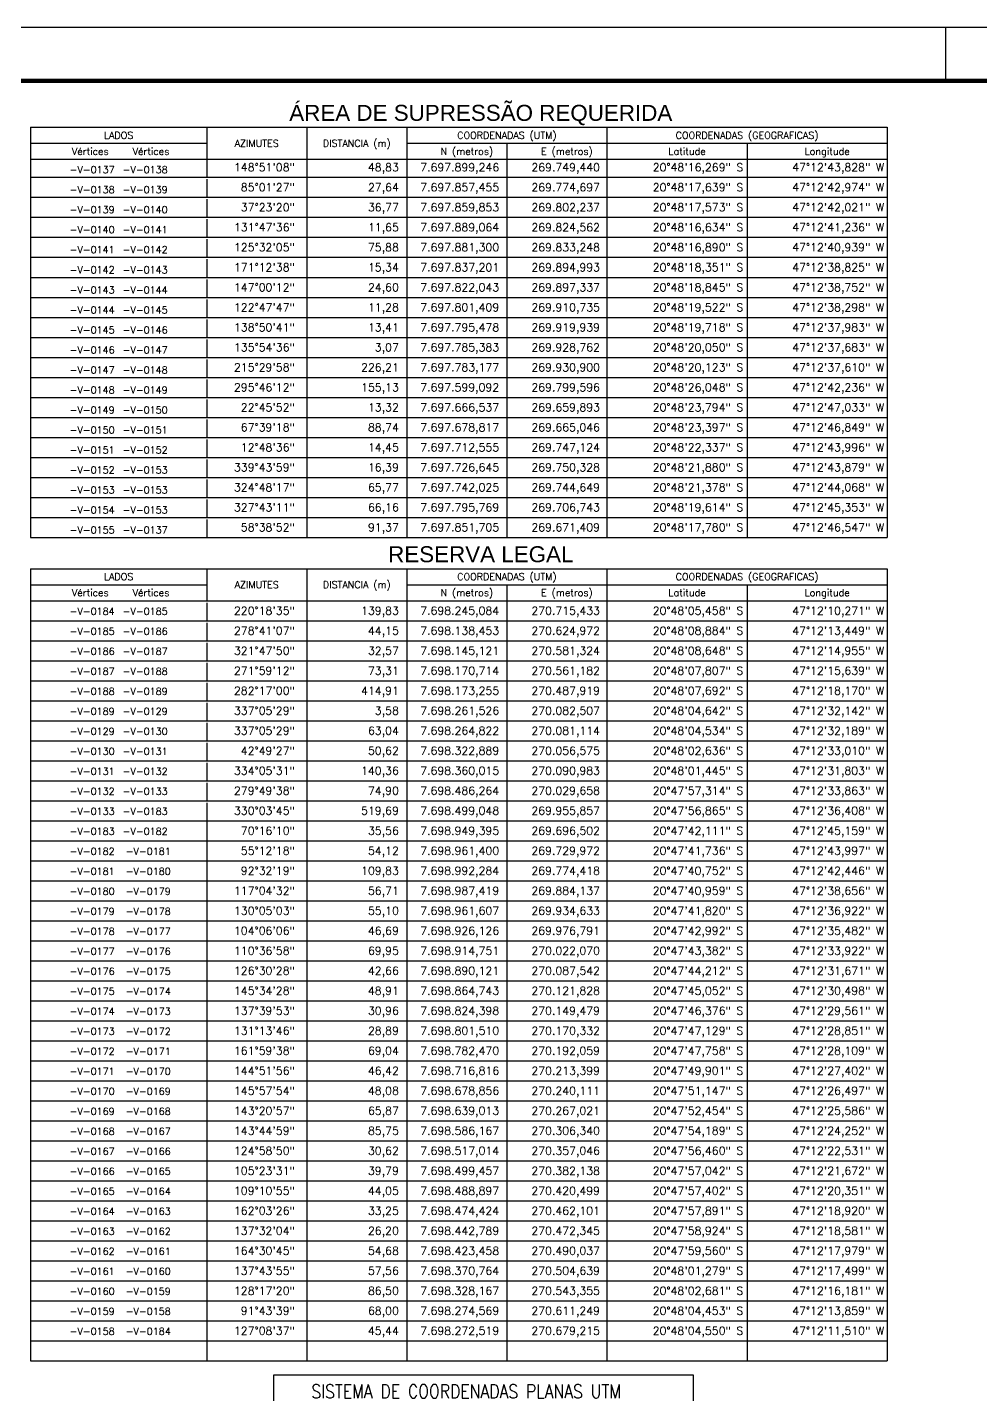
# Model space of a CAD drawing. Extents: x 268950 to 272314, y 7696987 to 7699363.
# Drawn here: x 270886 to 271600, y 7698338 to 7699363 of the extents above; entities that cross this region are included whole.
import ezdxf
from ezdxf.enums import TextEntityAlignment as Align

# ---------------------------------------------------------------- set-up
doc = ezdxf.new("R2010")
doc.units = 0
doc.header["$LTSCALE"] = 40
doc.header["$MEASUREMENT"] = 0
doc.linetypes.add('HIDDEN', pattern=[0.375, 0.25, -0.125])
for name, color, linetype in [('CARIMBO', 7, 'Continuous'), ('CARIMBO_DADOS', 2, 'Continuous'), ('PRENCHIMENTO', 254, 'Continuous')]:
    doc.layers.add(name, color=color, linetype=linetype)
doc.styles.add('ARIAL', font='arial.ttf')
doc.styles.add('ROMANS', font='romans.shx')
doc.styles.add('SIMPLEX', font='simplex', dxfattribs={"height": 0.2})

# ---------------------------------------------------------------- blocks, each defined once
blk = doc.blocks.new('A1')
at = {"color": 9}
blk.add_line((656, 584), (656, 594), dxfattribs=at)
blk.add_lwpolyline([(841, 0), (841, 594), (0, 594), (0, 0)], close=True, dxfattribs=at)
at = {"color": 7, "const_width": 0.8}
blk.add_lwpolyline([(25, 10), (831, 10), (831, 584), (25, 584)], close=True, dxfattribs=at)
blk = doc.blocks.new('BL-SISCOOR')
for radius, start, end in [(10.72, 105, 118.9414), (7.67, 90, 105)]:
    blk.add_arc((13.56, 11.71), radius, start, end)
at = {"layer": 'CARIMBO', "color": 7, "linetype": 'Continuous'}
for p, q in [((0, 39.4), (0, 0)), ((54.63, 39.4), (0, 39.4)), ((54.63, 0), (54.63, 39.4)), ((8.4, 30.98), (8.4, 27.53)), ((13.56, 11.71), (8.4, 30.98)), ((13.56, 31.66), (12.67, 28.33)), ((13.56, 11.71), (13.56, 31.66)), ((3.91, 29.17), (4.74, 25.82)), ((13.56, 11.71), (3.91, 29.17)), ((12.67, 28.33), (14.4, 28.63)), ((4.74, 25.82), (6.11, 26.93)), ((8.4, 27.53), (9.99, 28.28)), ((0, 0), (54.63, 0))]:
    blk.add_line(p, q, dxfattribs=at)
at = {"layer": 'CARIMBO', "color": 7, "linetype": 'Continuous', "style": 'SIMPLEX', "width": 0.827256}
for s, height, p in [('SISTEMA DE COORDENADAS PLANAS UTM', 1.7969, (4.93, 36.39)), ('DATUM OFICIAL - ', 1.15, (18.29, 32.3)), ('MERIDIANO CENTRAL    %%d WGr', 1.15, (18.29, 29.32)), ('K=Fator de Escala = ', 1.15, (20.59, 12.03))]:
    blk.add_text(s, height=height, dxfattribs=at).set_placement(p)
for s, height, rotation, p in [('NV', 1.151, 12.4351, (7.96, 31.67)), ('NQ', 1.151, 0, (12.55, 32.4)), ('NM', 1.151, 28.9414, (2.67, 29.33)), ('d', 1.15, 7.5, (8.91, 22.26)), ('c', 1.15, 7.5, (12.05, 20.03))]:
    blk.add_text(s, height=height, rotation=rotation, dxfattribs=at).set_placement(p)
for s, p in [('LATITUDE  =', (26.87, 25.3)), ('LONGITUDE =', (26.87, 23.25)), ('UTM N =', (26.87, 19.63)), ('UTM E =', (26.87, 17.58)), ('Data =', (35.96, 9.54)), ('c=convergência meridiana =', (35.96, 7.02)), ('d=declinação magnética =', (35.96, 4.19)), ('ad=variação anual da declinação magnética =', (35.96, 1.37))]:
    blk.add_text(s, height=1.15, dxfattribs=at).set_placement(p, align=Align.RIGHT)
at = {"layer": 'CARIMBO_DADOS', "color": 3, "linetype": 'Continuous', "style": 'SIMPLEX', "width": 0.827256}
for tag, p in [('DATUM', (32.08, 32.3)), ('LATITUDE', (28.46, 25.3)), ('LONGITUDE', (28.53, 23.25)), ('UTMN', (28.46, 19.63)), ('UTME', (28.53, 17.58)), ('FATORESCALAK', (37.68, 12.03)), ('DATA', (37.7, 9.54)), ('CM', (37.7, 7.02)), ('DM', (37.7, 4.19)), ('VADM', (37.7, 1.37))]:
    blk.add_attdef(tag, p, '', height=1.15, dxfattribs=at)
blk.add_attdef('MERIDIANO', text='', height=1.15, dxfattribs=at).set_placement((34.72, 29.32), align=Align.CENTER)
blk.add_attdef('PONTO1', text='', height=1.15, dxfattribs=at).set_placement((13.8, 8.94), align=Align.RIGHT)
blk = doc.blocks.new('BL-MEMOCQA')
for p, q in [((0, 8), (0, 0)), ((0, 8), (214, 8)), ((44, 8), (44, 0)), ((69, 8), (69, 0)), ((94, 8), (94, 0)), ((144, 8), (144, 0)), ((214, 8), (214, 0)), ((0, 4), (44, 4)), ((94, 4), (214, 4)), ((119, 4), (119, 0)), ((179, 4), (179, 0)), ((0, 0), (214, 0))]:
    blk.add_line(p, q)
at = {"style": 'ROMANS'}
for s, p in [('LADOS', (22, 6)), ('COORDENADAS (UTM)', (119, 6)), ('COORDENADAS (GEOGRAFICAS)', (179, 6)), ('AZIMUTES', (56.5, 4)), ('DISTANCIA (m)', (81.5, 4)), ('Vértices    Vértices', (22.5, 2)), ('N (metros)', (109, 2)), ('E (metros)', (134, 2)), ('Latitude', (164, 2)), ('Longitude', (199, 2))]:
    blk.add_text(s, height=1.75, dxfattribs=at).set_placement(p, align=Align.MIDDLE_CENTER)
blk = doc.blocks.new('BL-MEMOLQA')
at = {"color": 7}
for p, q in [((0, 0.5), (0, -4.5)), ((44, 0), (44, -4.5)), ((69, 0.5), (69, -4.5)), ((94, 0.5), (94, -4.5)), ((94, 0.5), (94, -4.5)), ((119, 0.5), (119, -4.5)), ((144, 0.5), (144, -4.5)), ((179, 0.5), (179, -4.5)), ((214, 0.5), (214, -4.5)), ((0, -4.5), (214, -4.5))]:
    blk.add_line(p, q, dxfattribs=at)
at = {"color": 7, "style": 'ROMANS'}
for tag, height, p in [('V1', 1.75, (21, -3)), ('AZ', 2, (66.069, -3)), ('DD', 2, (92.007, -3)), ('CX', 2, (117.068, -3)), ('CY', 2, (142.256, -3)), ('GX', 2, (178.068, -3)), ('GY', 2, (213.256, -3))]:
    blk.add_attdef(tag, text='', height=height, dxfattribs=at).set_placement(p, align=Align.RIGHT)
blk.add_attdef('V2', (23, -3), '', height=1.75, dxfattribs=at)

msp = doc.modelspace()

# ---------------------------------------------------------------- linework, layer by layer
at = {"color": 7}
for p, q in [((270888.779, 7698858.265), (270888.779, 7698843.275)), ((271020.695, 7698856.766), (271020.695, 7698843.275)), ((271095.647, 7698858.265), (271095.647, 7698843.275)), ((271170.599, 7698858.265), (271170.599, 7698843.275)), ((271170.599, 7698858.265), (271170.599, 7698843.275)), ((271245.551, 7698858.265), (271245.551, 7698843.275)), ((271320.503, 7698858.265), (271320.503, 7698843.275)), ((271425.437, 7698858.265), (271425.437, 7698843.275)), ((271530.37, 7698858.265), (271530.37, 7698843.275)), ((270888.779, 7698843.275), (271530.37, 7698843.275)), ((270888.779, 7698783.313), (270888.779, 7698363.581)), ((271095.647, 7698783.313), (271095.647, 7698363.581)), ((271170.599, 7698783.313), (271170.599, 7698768.323)), ((271170.599, 7698783.313), (271170.599, 7698363.581)), ((271245.551, 7698783.313), (271245.551, 7698363.581)), ((271320.503, 7698783.313), (271320.503, 7698363.581)), ((271425.437, 7698783.313), (271425.437, 7698363.581)), ((271530.37, 7698783.313), (271530.37, 7698363.581)), ((271020.695, 7698781.814), (271020.695, 7698363.581)), ((270888.779, 7698768.323), (271530.37, 7698768.323)), ((270888.779, 7698753.332), (271530.37, 7698753.332)), ((270888.779, 7698738.342), (271530.37, 7698738.342)), ((270888.779, 7698723.351), (271530.37, 7698723.351)), ((270888.779, 7698708.361), (271530.37, 7698708.361)), ((270888.779, 7698693.371), (271530.37, 7698693.371)), ((270888.779, 7698678.38), (271530.37, 7698678.38)), ((270888.779, 7698663.39), (271530.37, 7698663.39)), ((270888.779, 7698648.399), (271530.37, 7698648.399)), ((270888.779, 7698633.409), (271530.37, 7698633.409)), ((270888.779, 7698618.418), (271530.37, 7698618.418)), ((271320.503, 7698618.418), (271320.503, 7698603.428)), ((270888.779, 7698603.428), (271530.37, 7698603.428)), ((271245.551, 7698603.428), (271245.551, 7698588.438)), ((271320.503, 7698603.428), (271320.503, 7698588.438)), ((271425.437, 7698603.428), (271425.437, 7698588.438)), ((271530.37, 7698603.428), (271530.37, 7698588.438)), ((270888.779, 7698588.438), (271530.37, 7698588.438)), ((271245.551, 7698588.438), (271245.551, 7698573.447)), ((271320.503, 7698588.438), (271320.503, 7698573.447)), ((271425.437, 7698588.438), (271425.437, 7698573.447)), ((271530.37, 7698588.438), (271530.37, 7698573.447)), ((270888.779, 7698573.447), (271530.37, 7698573.447)), ((271245.551, 7698573.447), (271245.551, 7698558.457)), ((271320.503, 7698573.447), (271320.503, 7698558.457)), ((271425.437, 7698573.447), (271425.437, 7698558.457)), ((271530.37, 7698573.447), (271530.37, 7698558.457)), ((270888.779, 7698558.457), (271530.37, 7698558.457)), ((271245.551, 7698558.457), (271245.551, 7698543.466)), ((271320.503, 7698558.457), (271320.503, 7698543.466)), ((271425.437, 7698558.457), (271425.437, 7698543.466)), ((271530.37, 7698558.457), (271530.37, 7698543.466)), ((270888.779, 7698543.466), (271530.37, 7698543.466)), ((271245.551, 7698543.466), (271245.551, 7698528.476)), ((271320.503, 7698543.466), (271320.503, 7698528.476)), ((271425.437, 7698543.466), (271425.437, 7698528.476)), ((271530.37, 7698543.466), (271530.37, 7698528.476)), ((270888.779, 7698528.476), (271530.37, 7698528.476)), ((271245.551, 7698528.476), (271245.551, 7698513.485)), ((271320.503, 7698528.476), (271320.503, 7698513.485)), ((271425.437, 7698528.476), (271425.437, 7698513.485)), ((271530.37, 7698528.476), (271530.37, 7698513.485)), ((270888.779, 7698513.485), (271530.37, 7698513.485)), ((271245.551, 7698513.485), (271245.551, 7698498.495)), ((271320.503, 7698513.485), (271320.503, 7698498.495)), ((271425.437, 7698513.485), (271425.437, 7698498.495)), ((271530.37, 7698513.485), (271530.37, 7698498.495)), ((270888.779, 7698498.495), (271530.37, 7698498.495)), ((271245.551, 7698498.495), (271245.551, 7698483.505)), ((271320.503, 7698498.495), (271320.503, 7698483.505)), ((271425.437, 7698498.495), (271425.437, 7698483.505)), ((271530.37, 7698498.495), (271530.37, 7698483.505)), ((270888.779, 7698483.505), (271530.37, 7698483.505)), ((271245.551, 7698483.505), (271245.551, 7698468.514)), ((271320.503, 7698483.505), (271320.503, 7698468.514)), ((271425.437, 7698483.505), (271425.437, 7698468.514)), ((271530.37, 7698483.505), (271530.37, 7698468.514)), ((270888.779, 7698468.514), (271530.37, 7698468.514)), ((271245.551, 7698468.514), (271245.551, 7698453.524)), ((271320.503, 7698468.514), (271320.503, 7698453.524)), ((271425.437, 7698468.514), (271425.437, 7698453.524)), ((271530.37, 7698468.514), (271530.37, 7698453.524)), ((270888.779, 7698453.524), (271530.37, 7698453.524)), ((271245.551, 7698453.524), (271245.551, 7698438.533)), ((271320.503, 7698453.524), (271320.503, 7698438.533)), ((271425.437, 7698453.524), (271425.437, 7698438.533)), ((271530.37, 7698453.524), (271530.37, 7698438.533)), ((270888.779, 7698438.533), (271530.37, 7698438.533)), ((271245.551, 7698438.533), (271245.551, 7698423.543)), ((271320.503, 7698438.533), (271320.503, 7698423.543)), ((271425.437, 7698438.533), (271425.437, 7698423.543)), ((271530.37, 7698438.533), (271530.37, 7698423.543)), ((270888.779, 7698423.543), (271530.37, 7698423.543)), ((271245.551, 7698423.543), (271245.551, 7698408.552)), ((271320.503, 7698423.543), (271320.503, 7698408.552)), ((271425.437, 7698423.543), (271425.437, 7698408.552)), ((271530.37, 7698423.543), (271530.37, 7698408.552)), ((270888.779, 7698408.552), (271530.37, 7698408.552)), ((271245.551, 7698408.552), (271245.551, 7698393.562)), ((271320.503, 7698408.552), (271320.503, 7698393.562)), ((271425.437, 7698408.552), (271425.437, 7698393.562)), ((271530.37, 7698408.552), (271530.37, 7698393.562)), ((270888.779, 7698393.562), (271530.37, 7698393.562)), ((271245.551, 7698393.562), (271245.551, 7698378.572)), ((271320.503, 7698393.562), (271320.503, 7698378.572)), ((271425.437, 7698393.562), (271425.437, 7698378.572)), ((271530.37, 7698393.562), (271530.37, 7698378.572)), ((270888.779, 7698378.572), (271530.37, 7698378.572)), ((270888.779, 7698363.581), (271530.37, 7698363.581))]:
    msp.add_line(p, q, dxfattribs=at)
at = {"layer": 'PRENCHIMENTO'}
for p, q in [((270888.779, 7699287.967), (270888.779, 7699263.983)), ((270888.779, 7699287.967), (271530.37, 7699287.967)), ((271020.695, 7699287.967), (271020.695, 7699263.983)), ((271095.647, 7699287.967), (271095.647, 7699263.983)), ((271170.599, 7699287.967), (271170.599, 7699263.983)), ((271320.503, 7699287.967), (271320.503, 7699263.983)), ((271530.37, 7699287.967), (271530.37, 7699263.983)), ((270888.779, 7699275.975), (271020.695, 7699275.975)), ((271170.599, 7699275.975), (271530.37, 7699275.975)), ((271245.551, 7699275.975), (271245.551, 7699263.983)), ((271425.437, 7699275.975), (271425.437, 7699263.983)), ((270888.779, 7699263.983), (271530.37, 7699263.983))]:
    msp.add_line(p, q, dxfattribs=at)
at = {"layer": 'PRENCHIMENTO', "color": 7}
for p, q in [((270888.779, 7699265.482), (270888.779, 7699250.491)), ((271020.695, 7699263.983), (271020.695, 7699250.491)), ((271095.647, 7699265.482), (271095.647, 7699250.491)), ((271170.599, 7699265.482), (271170.599, 7699250.491)), ((271170.599, 7699265.482), (271170.599, 7699250.491)), ((271245.551, 7699265.482), (271245.551, 7699250.491)), ((271320.503, 7699265.482), (271320.503, 7699250.491)), ((271425.437, 7699265.482), (271425.437, 7699250.491)), ((271530.37, 7699265.482), (271530.37, 7699250.491)), ((270888.779, 7699250.491), (271530.37, 7699250.491)), ((270888.779, 7699250.491), (270888.779, 7699235.501)), ((271020.695, 7699248.992), (271020.695, 7699235.501)), ((271095.647, 7699250.491), (271095.647, 7699235.501)), ((271170.599, 7699250.491), (271170.599, 7699235.501)), ((271170.599, 7699250.491), (271170.599, 7699235.501)), ((271245.551, 7699250.491), (271245.551, 7699235.501)), ((271320.503, 7699250.491), (271320.503, 7699235.501)), ((271425.437, 7699250.491), (271425.437, 7699235.501)), ((271530.37, 7699250.491), (271530.37, 7699235.501)), ((270888.779, 7699235.501), (271530.37, 7699235.501)), ((270888.779, 7699235.501), (270888.779, 7699220.51)), ((271020.695, 7699234.002), (271020.695, 7699220.51)), ((271095.647, 7699235.501), (271095.647, 7699220.51)), ((271170.599, 7699235.501), (271170.599, 7699220.51)), ((271170.599, 7699235.501), (271170.599, 7699220.51)), ((271245.551, 7699235.501), (271245.551, 7699220.51)), ((271320.503, 7699235.501), (271320.503, 7699220.51)), ((271425.437, 7699235.501), (271425.437, 7699220.51)), ((271530.37, 7699235.501), (271530.37, 7699220.51)), ((270888.779, 7699220.51), (271530.37, 7699220.51)), ((270888.779, 7699220.51), (270888.779, 7699205.52)), ((271020.695, 7699219.011), (271020.695, 7699205.52)), ((271095.647, 7699220.51), (271095.647, 7699205.52)), ((271170.599, 7699220.51), (271170.599, 7699205.52)), ((271170.599, 7699220.51), (271170.599, 7699205.52)), ((271245.551, 7699220.51), (271245.551, 7699205.52)), ((271320.503, 7699220.51), (271320.503, 7699205.52)), ((271425.437, 7699220.51), (271425.437, 7699205.52)), ((271530.37, 7699220.51), (271530.37, 7699205.52)), ((270888.779, 7699205.52), (271530.37, 7699205.52)), ((270888.779, 7699205.52), (270888.779, 7699190.53)), ((271020.695, 7699204.021), (271020.695, 7699190.53)), ((271095.647, 7699205.52), (271095.647, 7699190.53)), ((271170.599, 7699205.52), (271170.599, 7699190.53)), ((271170.599, 7699205.52), (271170.599, 7699190.53)), ((271245.551, 7699205.52), (271245.551, 7699190.53)), ((271320.503, 7699205.52), (271320.503, 7699190.53)), ((271425.437, 7699205.52), (271425.437, 7699190.53)), ((271530.37, 7699205.52), (271530.37, 7699190.53)), ((270888.779, 7699190.53), (271530.37, 7699190.53)), ((270888.779, 7699190.53), (270888.779, 7699175.539)), ((271020.695, 7699189.031), (271020.695, 7699175.539)), ((271095.647, 7699190.53), (271095.647, 7699175.539)), ((271170.599, 7699190.53), (271170.599, 7699175.539)), ((271170.599, 7699190.53), (271170.599, 7699175.539)), ((271245.551, 7699190.53), (271245.551, 7699175.539)), ((271320.503, 7699190.53), (271320.503, 7699175.539)), ((271425.437, 7699190.53), (271425.437, 7699175.539)), ((271530.37, 7699190.53), (271530.37, 7699175.539)), ((270888.779, 7699175.539), (271530.37, 7699175.539)), ((270888.779, 7699175.539), (270888.779, 7699160.549)), ((271020.695, 7699174.04), (271020.695, 7699160.549)), ((271095.647, 7699175.539), (271095.647, 7699160.549)), ((271170.599, 7699175.539), (271170.599, 7699160.549)), ((271170.599, 7699175.539), (271170.599, 7699160.549)), ((271245.551, 7699175.539), (271245.551, 7699160.549)), ((271320.503, 7699175.539), (271320.503, 7699160.549)), ((271425.437, 7699175.539), (271425.437, 7699160.549)), ((271530.37, 7699175.539), (271530.37, 7699160.549)), ((270888.779, 7699160.549), (271530.37, 7699160.549)), ((270888.779, 7699160.549), (270888.779, 7699145.558)), ((271020.695, 7699159.05), (271020.695, 7699145.558)), ((271095.647, 7699160.549), (271095.647, 7699145.558)), ((271170.599, 7699160.549), (271170.599, 7699145.558)), ((271170.599, 7699160.549), (271170.599, 7699145.558)), ((271245.551, 7699160.549), (271245.551, 7699145.558)), ((271320.503, 7699160.549), (271320.503, 7699145.558)), ((271425.437, 7699160.549), (271425.437, 7699145.558)), ((271530.37, 7699160.549), (271530.37, 7699145.558)), ((270888.779, 7699145.558), (271530.37, 7699145.558)), ((270888.779, 7699145.558), (270888.779, 7699130.568)), ((271020.695, 7699144.059), (271020.695, 7699130.568)), ((271095.647, 7699145.558), (271095.647, 7699130.568)), ((271170.599, 7699145.558), (271170.599, 7699130.568)), ((271170.599, 7699145.558), (271170.599, 7699130.568)), ((271245.551, 7699145.558), (271245.551, 7699130.568)), ((271320.503, 7699145.558), (271320.503, 7699130.568)), ((271425.437, 7699145.558), (271425.437, 7699130.568)), ((271530.37, 7699145.558), (271530.37, 7699130.568)), ((270888.779, 7699130.568), (271530.37, 7699130.568)), ((270888.779, 7699130.568), (270888.779, 7699115.577)), ((271095.647, 7699130.568), (271095.647, 7699115.577)), ((271170.599, 7699130.568), (271170.599, 7699115.577)), ((271170.599, 7699130.568), (271170.599, 7699115.577)), ((271245.551, 7699130.568), (271245.551, 7699115.577)), ((271320.503, 7699130.568), (271320.503, 7699115.577)), ((271425.437, 7699130.568), (271425.437, 7699115.577)), ((271530.37, 7699130.568), (271530.37, 7699115.577)), ((271020.695, 7699129.069), (271020.695, 7699115.577)), ((270888.779, 7699115.577), (271530.37, 7699115.577)), ((270888.779, 7699115.577), (270888.779, 7699100.587)), ((271020.695, 7699114.078), (271020.695, 7699100.587)), ((271095.647, 7699115.577), (271095.647, 7699100.587)), ((271170.599, 7699115.577), (271170.599, 7699100.587)), ((271170.599, 7699115.577), (271170.599, 7699100.587)), ((271245.551, 7699115.577), (271245.551, 7699100.587)), ((271320.503, 7699115.577), (271320.503, 7699100.587)), ((271425.437, 7699115.577), (271425.437, 7699100.587)), ((271530.37, 7699115.577), (271530.37, 7699100.587)), ((270888.779, 7699100.587), (271530.37, 7699100.587)), ((270888.779, 7699100.587), (270888.779, 7699085.597)), ((271095.647, 7699100.587), (271095.647, 7699085.597)), ((271170.599, 7699100.587), (271170.599, 7699085.597)), ((271170.599, 7699100.587), (271170.599, 7699085.597)), ((271245.551, 7699100.587), (271245.551, 7699085.597)), ((271320.503, 7699100.587), (271320.503, 7699085.597)), ((271425.437, 7699100.587), (271425.437, 7699085.597)), ((271530.37, 7699100.587), (271530.37, 7699085.597)), ((271020.695, 7699099.088), (271020.695, 7699085.597)), ((270888.779, 7699085.597), (271530.37, 7699085.597)), ((270888.779, 7699085.597), (270888.779, 7699070.606)), ((271020.695, 7699084.098), (271020.695, 7699070.606)), ((271095.647, 7699085.597), (271095.647, 7699070.606)), ((271170.599, 7699085.597), (271170.599, 7699070.606)), ((271170.599, 7699085.597), (271170.599, 7699070.606)), ((271245.551, 7699085.597), (271245.551, 7699070.606)), ((271320.503, 7699085.597), (271320.503, 7699070.606)), ((271425.437, 7699085.597), (271425.437, 7699070.606)), ((271530.37, 7699085.597), (271530.37, 7699070.606)), ((270888.779, 7699070.606), (271530.37, 7699070.606)), ((270888.779, 7699070.606), (270888.779, 7699055.616)), ((271020.695, 7699069.107), (271020.695, 7699055.616)), ((271095.647, 7699070.606), (271095.647, 7699055.616)), ((271170.599, 7699070.606), (271170.599, 7699055.616)), ((271170.599, 7699070.606), (271170.599, 7699055.616)), ((271245.551, 7699070.606), (271245.551, 7699055.616)), ((271320.503, 7699070.606), (271320.503, 7699055.616)), ((271425.437, 7699070.606), (271425.437, 7699055.616)), ((271530.37, 7699070.606), (271530.37, 7699055.616)), ((270888.779, 7699055.616), (271530.37, 7699055.616)), ((270888.779, 7699055.616), (270888.779, 7699040.625)), ((271020.695, 7699054.117), (271020.695, 7699040.625)), ((271095.647, 7699055.616), (271095.647, 7699040.625)), ((271170.599, 7699055.616), (271170.599, 7699040.625)), ((271170.599, 7699055.616), (271170.599, 7699040.625)), ((271245.551, 7699055.616), (271245.551, 7699040.625)), ((271320.503, 7699055.616), (271320.503, 7699040.625)), ((271425.437, 7699055.616), (271425.437, 7699040.625)), ((271530.37, 7699055.616), (271530.37, 7699040.625)), ((270888.779, 7699040.625), (271530.37, 7699040.625)), ((270888.779, 7699040.625), (270888.779, 7699025.635)), ((271020.695, 7699039.126), (271020.695, 7699025.635)), ((271095.647, 7699040.625), (271095.647, 7699025.635)), ((271170.599, 7699040.625), (271170.599, 7699025.635)), ((271170.599, 7699040.625), (271170.599, 7699025.635)), ((271245.551, 7699040.625), (271245.551, 7699025.635)), ((271320.503, 7699040.625), (271320.503, 7699025.635)), ((271425.437, 7699040.625), (271425.437, 7699025.635)), ((271530.37, 7699040.625), (271530.37, 7699025.635)), ((270888.779, 7699025.635), (271530.37, 7699025.635)), ((270888.779, 7699025.635), (270888.779, 7699010.644)), ((271020.695, 7699024.136), (271020.695, 7699010.644)), ((271095.647, 7699025.635), (271095.647, 7699010.644)), ((271170.599, 7699025.635), (271170.599, 7699010.644)), ((271170.599, 7699025.635), (271170.599, 7699010.644)), ((271245.551, 7699025.635), (271245.551, 7699010.644)), ((271320.503, 7699025.635), (271320.503, 7699010.644)), ((271425.437, 7699025.635), (271425.437, 7699010.644)), ((271530.37, 7699025.635), (271530.37, 7699010.644)), ((270888.779, 7699010.644), (271530.37, 7699010.644)), ((270888.779, 7699010.644), (270888.779, 7698995.654)), ((271020.695, 7699009.145), (271020.695, 7698995.654)), ((271095.647, 7699010.644), (271095.647, 7698995.654)), ((271170.599, 7699010.644), (271170.599, 7698995.654)), ((271170.599, 7699010.644), (271170.599, 7698995.654)), ((271245.551, 7699010.644), (271245.551, 7698995.654)), ((271320.503, 7699010.644), (271320.503, 7698995.654)), ((271425.437, 7699010.644), (271425.437, 7698995.654)), ((271530.37, 7699010.644), (271530.37, 7698995.654)), ((270888.779, 7698995.654), (271530.37, 7698995.654)), ((270888.779, 7698995.654), (270888.779, 7698980.664)), ((271020.695, 7698994.155), (271020.695, 7698980.664)), ((271095.647, 7698995.654), (271095.647, 7698980.664)), ((271170.599, 7698995.654), (271170.599, 7698980.664)), ((271170.599, 7698995.654), (271170.599, 7698980.664)), ((271245.551, 7698995.654), (271245.551, 7698980.664)), ((271320.503, 7698995.654), (271320.503, 7698980.664)), ((271425.437, 7698995.654), (271425.437, 7698980.664)), ((271530.37, 7698995.654), (271530.37, 7698980.664)), ((270888.779, 7698980.664), (271530.37, 7698980.664))]:
    msp.add_line(p, q, dxfattribs=at)

# ---------------------------------------------------------------- block references
at = {"ltscale": 50, "xscale": 4, "yscale": 4, "zscale": 4}
msp.add_blockref('A1', (268950.33, 7696986.884), dxfattribs=at)
at = {"linetype": 'Continuous', "ltscale": 50, "xscale": 2.998086010210355, "yscale": 2.998086010210355, "zscale": 2.998086010210355}
msp.add_blockref('BL-MEMOCQA', (270888.779, 7698933.217), dxfattribs=at)
at = {"linetype": 'Continuous', "ltscale": 50}
for p, xscale, yscale, zscale, values in [((270888.779, 7698931.718), 2.998086010210355, 2.998086010210355, 2.998086010210355, {'V1': '-V-0184', 'V2': '-V-0185', 'AZ': '220°18\'35"', 'DD': '139,83', 'CX': '7.698.245,084', 'CY': '270.715,433', 'GX': '     20°48\'05,458" S', 'GY': '     47°12\'10,271" W'}), ((270888.779, 7698916.728), 2.998086010210355, 2.998086010210355, 2.998086010210355, {'V1': '-V-0185', 'V2': '-V-0186', 'AZ': '278°41\'07"', 'DD': '44,15', 'CX': '7.698.138,453', 'CY': '270.624,972', 'GX': '     20°48\'08,884" S', 'GY': '     47°12\'13,449" W'}), ((270888.779, 7698901.738), 2.998086010210355, 2.998086010210355, 2.998086010210355, {'V1': '-V-0186', 'V2': '-V-0187', 'AZ': '321°47\'50"', 'DD': '32,57', 'CX': '7.698.145,121', 'CY': '270.581,324', 'GX': '     20°48\'08,648" S', 'GY': '     47°12\'14,955" W'}), ((270888.779, 7698886.747), 2.998086010210355, 2.998086010210355, 2.998086010210355, {'V1': '-V-0187', 'V2': '-V-0188', 'AZ': '271°59\'12"', 'DD': '73,31', 'CX': '7.698.170,714', 'CY': '270.561,182', 'GX': '     20°48\'07,807" S', 'GY': '     47°12\'15,639" W'}), ((270888.779, 7698871.757), 2.998086010210355, 2.998086010210355, 2.998086010210355, {'V1': '-V-0188', 'V2': '-V-0189', 'AZ': '282°17\'00"', 'DD': '414,91', 'CX': '7.698.173,255', 'CY': '270.487,919', 'GX': '     20°48\'07,692" S', 'GY': '     47°12\'18,170" W'}), ((270888.779, 7698841.776), 2.998086010210448, 2.998086010210448, 2.998086010210448, {'V1': '-V-0129', 'V2': '-V-0130', 'AZ': '337°05\'29"', 'DD': '63,04', 'CX': '7.698.264,822', 'CY': '270.081,114', 'GX': '     20°48\'04,534" S', 'GY': '     47°12\'32,189" W'}), ((270888.779, 7698826.785), 2.998086010210448, 2.998086010210448, 2.998086010210448, {'V1': '-V-0130', 'V2': '-V-0131', 'AZ': '42°49\'27"', 'DD': '50,62', 'CX': '7.698.322,889', 'CY': '270.056,575', 'GX': '     20°48\'02,636" S', 'GY': '     47°12\'33,010" W'}), ((270888.779, 7698811.795), 2.998086010210448, 2.998086010210448, 2.998086010210448, {'V1': '-V-0131', 'V2': '-V-0132', 'AZ': '334°05\'31"', 'DD': '140,36', 'CX': '7.698.360,015', 'CY': '270.090,983', 'GX': '     20°48\'01,445" S', 'GY': '     47°12\'31,803" W'}), ((270888.779, 7698796.805), 2.998086010210448, 2.998086010210448, 2.998086010210448, {'V1': '-V-0132', 'V2': '-V-0133', 'AZ': '279°49\'38"', 'DD': '74,90', 'CX': '7.698.486,264', 'CY': '270.029,658', 'GX': '     20°47\'57,314" S', 'GY': '     47°12\'33,863" W'})]:
    msp.add_blockref('BL-MEMOLQA', p, dxfattribs=dict(at, xscale=xscale, yscale=yscale, zscale=zscale)).add_auto_attribs(values)
at = {"linetype": 'HIDDEN', "ltscale": 50, "xscale": 5.76, "yscale": 5.76, "zscale": 5.76}
msp.add_blockref('BL-SISCOOR', (271070.736, 7698125.898), dxfattribs=at).add_auto_attribs({'DATUM': 'SIRGAS2000', 'MERIDIANO': '45', 'LATITUDE': '20°47\'38,190"S', 'LONGITUDE': '47°12\'43,239"W', 'UTMN': '7.699.078,703 m', 'UTME': '269.751,216 m', 'FATORESCALAK': '1,000251374', 'DATA': '15/08/2019', 'CM': '0°47\'07,015"', 'DM': 'X', 'VADM': 'X'})

# ---------------------------------------------------------------- texts
at = {"color": 1, "linetype": 'HIDDEN', "ltscale": 50, "style": 'ARIAL'}
for s, p in [('ÁREA DE SUPRESSÃO REQUERIDA', (271225.99, 7699292.799)), ('RESERVA LEGAL', (271225.99, 7698962.034))]:
    msp.add_text(s, height=12, dxfattribs=at).set_placement(p, align=Align.CENTER)
at = {"color": 7, "linetype": 'Continuous', "ltscale": 50, "style": 'ROMANS'}
for s, height, p in [('337°05\'29"', 5.9962, (271086.86, 7698847.772)), ('3,58', 5.9962, (271164.624, 7698847.772)), ('7.698.261,526', 5.99617, (271239.759, 7698847.772)), ('270.082,507', 5.99617, (271315.275, 7698847.772)), ('     20°48\'04,642" S', 5.99617, (271422.642, 7698847.772)), ('     47°12\'32,142" W', 5.99617, (271528.139, 7698847.772)), ('-V-0189', 5.2467, (270951.739, 7698847.772)), ('-V-0133', 5.2467, (270951.739, 7698772.82)), ('330°03\'45"', 5.9962, (271086.86, 7698772.82)), ('519,69', 5.9962, (271164.624, 7698772.82)), ('7.698.499,048', 5.99617, (271239.759, 7698772.82)), ('269.955,857', 5.99617, (271315.275, 7698772.82)), ('     20°47\'56,865" S', 5.99617, (271422.642, 7698772.82)), ('     47°12\'36,408" W', 5.99617, (271528.139, 7698772.82)), ('-V-0183', 5.2467, (270951.739, 7698757.829)), ('70°16\'10"', 5.9962, (271086.86, 7698757.829)), ('35,56', 5.9962, (271164.624, 7698757.829)), ('7.698.949,395', 5.99617, (271239.759, 7698757.829)), ('269.696,502', 5.99617, (271315.275, 7698757.829)), ('     20°47\'42,111" S', 5.99617, (271422.642, 7698757.829)), ('     47°12\'45,159" W', 5.99617, (271528.139, 7698757.829)), ('-V-0182', 5.2467, (270951.739, 7698742.839)), ('-V-0181', 5.2467, (270993.82, 7698742.839)), ('55°12\'18"', 5.9962, (271086.86, 7698742.839)), ('54,12', 5.9962, (271164.624, 7698742.839)), ('7.698.961,400', 5.99617, (271239.759, 7698742.839)), ('269.729,972', 5.99617, (271315.275, 7698742.839)), ('     20°47\'41,736" S', 5.99617, (271422.642, 7698742.839)), ('     47°12\'43,997" W', 5.99617, (271528.139, 7698742.839)), ('-V-0181', 5.2467, (270951.739, 7698727.849)), ('-V-0180', 5.2467, (270993.82, 7698727.849)), ('92°32\'19"', 5.9962, (271086.86, 7698727.849)), ('109,83', 5.9962, (271164.624, 7698727.849)), ('7.698.992,284', 5.99617, (271239.759, 7698727.849)), ('269.774,418', 5.99617, (271315.275, 7698727.849)), ('     20°47\'40,752" S', 5.99617, (271422.642, 7698727.849)), ('     47°12\'42,446" W', 5.99617, (271528.139, 7698727.849)), ('-V-0180', 5.2467, (270951.739, 7698712.858)), ('-V-0179', 5.2467, (270993.82, 7698712.858)), ('117°04\'32"', 5.9962, (271086.86, 7698712.858)), ('56,71', 5.9962, (271164.624, 7698712.858)), ('7.698.987,419', 5.99617, (271239.759, 7698712.858)), ('269.884,137', 5.99617, (271315.275, 7698712.858)), ('     20°47\'40,959" S', 5.99617, (271422.642, 7698712.858)), ('     47°12\'38,656" W', 5.99617, (271528.139, 7698712.858)), ('-V-0179', 5.2467, (270951.739, 7698697.868)), ('-V-0178', 5.2467, (270993.82, 7698697.868)), ('130°05\'03"', 5.9962, (271086.86, 7698697.868)), ('55,10', 5.9962, (271164.624, 7698697.868)), ('7.698.961,607', 5.99617, (271239.759, 7698697.868)), ('269.934,633', 5.99617, (271315.275, 7698697.868)), ('     20°47\'41,820" S', 5.99617, (271422.642, 7698697.868)), ('     47°12\'36,922" W', 5.99617, (271528.139, 7698697.868)), ('-V-0178', 5.2467, (270951.739, 7698682.877)), ('-V-0177', 5.2467, (270993.82, 7698682.877)), ('104°06\'06"', 5.9962, (271086.86, 7698682.877)), ('46,69', 5.9962, (271164.624, 7698682.877)), ('7.698.926,126', 5.99617, (271239.759, 7698682.877)), ('269.976,791', 5.99617, (271315.275, 7698682.877)), ('     20°47\'42,992" S', 5.99617, (271422.642, 7698682.877)), ('     47°12\'35,482" W', 5.99617, (271528.139, 7698682.877)), ('-V-0177', 5.2467, (270951.739, 7698667.887)), ('-V-0176', 5.2467, (270993.82, 7698667.887)), ('110°36\'58"', 5.9962, (271086.86, 7698667.887)), ('69,95', 5.9962, (271164.624, 7698667.887)), ('7.698.914,751', 5.99617, (271239.759, 7698667.887)), ('270.022,070', 5.99617, (271315.275, 7698667.887)), ('     20°47\'43,382" S', 5.99617, (271422.642, 7698667.887)), ('     47°12\'33,922" W', 5.99617, (271528.139, 7698667.887)), ('-V-0176', 5.2467, (270951.739, 7698652.896)), ('-V-0175', 5.2467, (270993.82, 7698652.896)), ('126°30\'28"', 5.9962, (271086.86, 7698652.896)), ('42,66', 5.9962, (271164.624, 7698652.896)), ('7.698.890,121', 5.99617, (271239.759, 7698652.896)), ('270.087,542', 5.99617, (271315.275, 7698652.896)), ('     20°47\'44,212" S', 5.99617, (271422.642, 7698652.896)), ('     47°12\'31,671" W', 5.99617, (271528.139, 7698652.896)), ('-V-0175', 5.2467, (270951.739, 7698637.906)), ('-V-0174', 5.2467, (270993.82, 7698637.906)), ('145°34\'28"', 5.9962, (271086.86, 7698637.906)), ('48,91', 5.9962, (271164.624, 7698637.906)), ('7.698.864,743', 5.99617, (271239.759, 7698637.906)), ('270.121,828', 5.99617, (271315.275, 7698637.906)), ('     20°47\'45,052" S', 5.99617, (271422.642, 7698637.906)), ('     47°12\'30,498" W', 5.99617, (271528.139, 7698637.906)), ('137°39\'53"', 5.9962, (271086.86, 7698622.916)), ('30,96', 5.9962, (271164.624, 7698622.916)), ('7.698.824,398', 5.99617, (271239.759, 7698622.916)), ('270.149,479', 5.99617, (271315.275, 7698622.916)), ('     20°47\'46,376" S', 5.99617, (271422.642, 7698622.916)), ('     47°12\'29,561" W', 5.99617, (271528.139, 7698622.916)), ('-V-0174', 5.2467, (270951.739, 7698622.916)), ('-V-0173', 5.2467, (270993.82, 7698622.916)), ('-V-0173', 5.2467, (270951.739, 7698607.925)), ('-V-0172', 5.2467, (270993.82, 7698607.925)), ('131°13\'46"', 5.9962, (271086.86, 7698607.925)), ('28,89', 5.9962, (271164.624, 7698607.925)), ('7.698.801,510', 5.99617, (271239.759, 7698607.925)), ('270.170,332', 5.99617, (271315.275, 7698607.925)), ('     20°47\'47,129" S', 5.99617, (271422.642, 7698607.925)), ('     47°12\'28,851" W', 5.99617, (271528.139, 7698607.925)), ('-V-0172', 5.2467, (270951.739, 7698592.935)), ('-V-0171', 5.2467, (270993.82, 7698592.935)), ('161°59\'38"', 5.9962, (271086.86, 7698592.935)), ('69,04', 5.9962, (271164.624, 7698592.935)), ('7.698.782,470', 5.99617, (271239.759, 7698592.935)), ('270.192,059', 5.99617, (271315.275, 7698592.935)), ('     20°47\'47,758" S', 5.99617, (271422.642, 7698592.935)), ('     47°12\'28,109" W', 5.99617, (271528.139, 7698592.935)), ('-V-0171', 5.2467, (270951.739, 7698577.944)), ('-V-0170', 5.2467, (270993.82, 7698577.944)), ('144°51\'56"', 5.9962, (271086.86, 7698577.944)), ('46,42', 5.9962, (271164.624, 7698577.944)), ('7.698.716,816', 5.99617, (271239.759, 7698577.944)), ('270.213,399', 5.99617, (271315.275, 7698577.944)), ('     20°47\'49,901" S', 5.99617, (271422.642, 7698577.944)), ('     47°12\'27,402" W', 5.99617, (271528.139, 7698577.944)), ('-V-0170', 5.2467, (270951.739, 7698562.954)), ('-V-0169', 5.2467, (270993.82, 7698562.954)), ('145°57\'54"', 5.9962, (271086.86, 7698562.954)), ('48,08', 5.9962, (271164.624, 7698562.954)), ('7.698.678,856', 5.99617, (271239.759, 7698562.954)), ('270.240,111', 5.99617, (271315.275, 7698562.954)), ('     20°47\'51,147" S', 5.99617, (271422.642, 7698562.954)), ('     47°12\'26,497" W', 5.99617, (271528.139, 7698562.954)), ('-V-0169', 5.2467, (270951.739, 7698547.963)), ('-V-0168', 5.2467, (270993.82, 7698547.963)), ('143°20\'57"', 5.9962, (271086.86, 7698547.963)), ('65,87', 5.9962, (271164.624, 7698547.963)), ('7.698.639,013', 5.99617, (271239.759, 7698547.963)), ('270.267,021', 5.99617, (271315.275, 7698547.963)), ('     20°47\'52,454" S', 5.99617, (271422.642, 7698547.963)), ('     47°12\'25,586" W', 5.99617, (271528.139, 7698547.963)), ('-V-0168', 5.2467, (270951.739, 7698532.973)), ('-V-0167', 5.2467, (270993.82, 7698532.973)), ('143°44\'59"', 5.9962, (271086.86, 7698532.973)), ('85,75', 5.9962, (271164.624, 7698532.973)), ('7.698.586,167', 5.99617, (271239.759, 7698532.973)), ('270.306,340', 5.99617, (271315.275, 7698532.973)), ('     20°47\'54,189" S', 5.99617, (271422.642, 7698532.973)), ('     47°12\'24,252" W', 5.99617, (271528.139, 7698532.973)), ('-V-0167', 5.2467, (270951.739, 7698517.983)), ('-V-0166', 5.2467, (270993.82, 7698517.983)), ('124°58\'50"', 5.9962, (271086.86, 7698517.983)), ('30,62', 5.9962, (271164.624, 7698517.983)), ('7.698.517,014', 5.99617, (271239.759, 7698517.983)), ('270.357,046', 5.99617, (271315.275, 7698517.983)), ('     20°47\'56,460" S', 5.99617, (271422.642, 7698517.983)), ('     47°12\'22,531" W', 5.99617, (271528.139, 7698517.983)), ('-V-0166', 5.2467, (270951.739, 7698502.992)), ('-V-0165', 5.2467, (270993.82, 7698502.992)), ('105°23\'31"', 5.9962, (271086.86, 7698502.992)), ('39,79', 5.9962, (271164.624, 7698502.992)), ('7.698.499,457', 5.99617, (271239.759, 7698502.992)), ('270.382,138', 5.99617, (271315.275, 7698502.992)), ('     20°47\'57,042" S', 5.99617, (271422.642, 7698502.992)), ('     47°12\'21,672" W', 5.99617, (271528.139, 7698502.992)), ('-V-0165', 5.2467, (270951.739, 7698488.002)), ('-V-0164', 5.2467, (270993.82, 7698488.002)), ('109°10\'55"', 5.9962, (271086.86, 7698488.002)), ('44,05', 5.9962, (271164.624, 7698488.002)), ('7.698.488,897', 5.99617, (271239.759, 7698488.002)), ('270.420,499', 5.99617, (271315.275, 7698488.002)), ('     20°47\'57,402" S', 5.99617, (271422.642, 7698488.002)), ('     47°12\'20,351" W', 5.99617, (271528.139, 7698488.002)), ('-V-0164', 5.2467, (270951.739, 7698473.011)), ('-V-0163', 5.2467, (270993.82, 7698473.011)), ('162°03\'26"', 5.9962, (271086.86, 7698473.011)), ('33,25', 5.9962, (271164.624, 7698473.011)), ('7.698.474,424', 5.99617, (271239.759, 7698473.011)), ('270.462,101', 5.99617, (271315.275, 7698473.011)), ('     20°47\'57,891" S', 5.99617, (271422.642, 7698473.011)), ('     47°12\'18,920" W', 5.99617, (271528.139, 7698473.011)), ('-V-0163', 5.2467, (270951.739, 7698458.021)), ('-V-0162', 5.2467, (270993.82, 7698458.021)), ('137°32\'04"', 5.9962, (271086.86, 7698458.021)), ('26,20', 5.9962, (271164.624, 7698458.021)), ('7.698.442,789', 5.99617, (271239.759, 7698458.021)), ('270.472,345', 5.99617, (271315.275, 7698458.021)), ('     20°47\'58,924" S', 5.99617, (271422.642, 7698458.021)), ('     47°12\'18,581" W', 5.99617, (271528.139, 7698458.021)), ('-V-0162', 5.2467, (270951.739, 7698443.03)), ('-V-0161', 5.2467, (270993.82, 7698443.03)), ('164°30\'45"', 5.9962, (271086.86, 7698443.03)), ('54,68', 5.9962, (271164.624, 7698443.03)), ('7.698.423,458', 5.99617, (271239.759, 7698443.03)), ('270.490,037', 5.99617, (271315.275, 7698443.03)), ('     20°47\'59,560" S', 5.99617, (271422.642, 7698443.03)), ('     47°12\'17,979" W', 5.99617, (271528.139, 7698443.03)), ('137°43\'55"', 5.9962, (271086.86, 7698428.04)), ('57,56', 5.9962, (271164.624, 7698428.04)), ('7.698.370,764', 5.99617, (271239.759, 7698428.04)), ('270.504,639', 5.99617, (271315.275, 7698428.04)), ('     20°48\'01,279" S', 5.99617, (271422.642, 7698428.04)), ('     47°12\'17,499" W', 5.99617, (271528.139, 7698428.04)), ('-V-0161', 5.2467, (270951.739, 7698428.04)), ('-V-0160', 5.2467, (270993.82, 7698428.04)), ('-V-0160', 5.2467, (270951.739, 7698413.05)), ('-V-0159', 5.2467, (270993.82, 7698413.05)), ('128°17\'20"', 5.9962, (271086.86, 7698413.05)), ('86,50', 5.9962, (271164.624, 7698413.05)), ('7.698.328,167', 5.99617, (271239.759, 7698413.05)), ('270.543,355', 5.99617, (271315.275, 7698413.05)), ('     20°48\'02,681" S', 5.99617, (271422.642, 7698413.05)), ('     47°12\'16,181" W', 5.99617, (271528.139, 7698413.05)), ('-V-0159', 5.2467, (270951.739, 7698398.059)), ('-V-0158', 5.2467, (270993.82, 7698398.059)), ('91°43\'39"', 5.9962, (271086.86, 7698398.059)), ('68,00', 5.9962, (271164.624, 7698398.059)), ('7.698.274,569', 5.99617, (271239.759, 7698398.059)), ('270.611,249', 5.99617, (271315.275, 7698398.059)), ('     20°48\'04,453" S', 5.99617, (271422.642, 7698398.059)), ('     47°12\'13,859" W', 5.99617, (271528.139, 7698398.059)), ('-V-0158', 5.2467, (270951.739, 7698383.069)), ('-V-0184', 5.2467, (270993.82, 7698383.069)), ('127°08\'37"', 5.9962, (271086.86, 7698383.069)), ('45,44', 5.9962, (271164.624, 7698383.069)), ('7.698.272,519', 5.99617, (271239.759, 7698383.069)), ('270.679,215', 5.99617, (271315.275, 7698383.069)), ('     20°48\'04,550" S', 5.99617, (271422.642, 7698383.069)), ('     47°12\'11,510" W', 5.99617, (271528.139, 7698383.069))]:
    msp.add_text(s, height=height, dxfattribs=at).set_placement(p, align=Align.RIGHT)
at = {"color": 1, "linetype": 'Continuous', "ltscale": 50, "style": 'ROMANS'}
msp.add_text('-V-0129', height=5.2467, dxfattribs=at).set_placement((270957.735, 7698847.772))
at = {"color": 7, "linetype": 'Continuous', "ltscale": 50, "style": 'ROMANS'}
for s, p in [('-V-0183', (270957.735, 7698772.82)), ('-V-0182', (270957.735, 7698757.829))]:
    msp.add_text(s, height=5.2467, dxfattribs=at).set_placement(p)
at = {"layer": 'PRENCHIMENTO', "style": 'ROMANS'}
for s, height, p in [('LADOS', 5.2467, (270954.737, 7699281.971)), ('COORDENADAS (UTM)', 5.24665, (271245.551, 7699281.971)), ('COORDENADAS (GEOGRAFICAS)', 5.24665, (271425.437, 7699281.971)), ('AZIMUTES', 5.2467, (271058.171, 7699275.975)), ('DISTANCIA (m)', 5.24665, (271133.123, 7699275.975)), ('Vértices    Vértices', 5.24665, (270956.236, 7699269.979)), ('N (metros)', 5.2467, (271215.57, 7699269.979)), ('E (metros)', 5.2467, (271290.523, 7699269.979)), ('Latitude', 5.2467, (271380.465, 7699269.979)), ('Longitude', 5.2467, (271485.398, 7699269.979))]:
    msp.add_text(s, height=height, dxfattribs=at).set_placement(p, align=Align.MIDDLE_CENTER)
at = {"layer": 'PRENCHIMENTO', "color": 7, "linetype": 'Continuous', "ltscale": 50, "style": 'ROMANS'}
for s, height, p in [('-V-0137', 5.2467, (270951.739, 7699253.489)), ('148°51\'08"', 5.9962, (271086.86, 7699254.988)), ('48,83', 5.9962, (271164.624, 7699254.988)), ('7.697.899,246', 5.99617, (271239.759, 7699254.988)), ('269.749,440', 5.99617, (271315.275, 7699254.988)), ('     20°48\'16,269" S', 5.99617, (271422.642, 7699254.988)), ('     47°12\'43,828" W', 5.99617, (271528.139, 7699254.988)), ('-V-0138', 5.2467, (270951.739, 7699238.499)), ('85°01\'27"', 5.9962, (271086.86, 7699239.998)), ('27,64', 5.9962, (271164.624, 7699239.998)), ('7.697.857,455', 5.99617, (271239.759, 7699239.998)), ('269.774,697', 5.99617, (271315.275, 7699239.998)), ('     20°48\'17,639" S', 5.99617, (271422.642, 7699239.998)), ('     47°12\'42,974" W', 5.99617, (271528.139, 7699239.998)), ('-V-0139', 5.2467, (270951.739, 7699223.509)), ('37°23\'20"', 5.9962, (271086.86, 7699225.008)), ('36,77', 5.9962, (271164.624, 7699225.008)), ('7.697.859,853', 5.99617, (271239.759, 7699225.008)), ('269.802,237', 5.99617, (271315.275, 7699225.008)), ('     20°48\'17,573" S', 5.99617, (271422.642, 7699225.008)), ('     47°12\'42,021" W', 5.99617, (271528.139, 7699225.008)), ('-V-0140', 5.2467, (270951.739, 7699208.518)), ('131°47\'36"', 5.9962, (271086.86, 7699210.017)), ('11,65', 5.9962, (271164.624, 7699210.017)), ('7.697.889,064', 5.99617, (271239.759, 7699210.017)), ('269.824,562', 5.99617, (271315.275, 7699210.017)), ('     20°48\'16,634" S', 5.99617, (271422.642, 7699210.017)), ('     47°12\'41,236" W', 5.99617, (271528.139, 7699210.017)), ('-V-0141', 5.2467, (270951.739, 7699193.528)), ('125°32\'05"', 5.9962, (271086.86, 7699195.027)), ('75,88', 5.9962, (271164.624, 7699195.027)), ('7.697.881,300', 5.99617, (271239.759, 7699195.027)), ('269.833,248', 5.99617, (271315.275, 7699195.027)), ('     20°48\'16,890" S', 5.99617, (271422.642, 7699195.027)), ('     47°12\'40,939" W', 5.99617, (271528.139, 7699195.027)), ('-V-0142', 5.2467, (270951.739, 7699178.537)), ('171°12\'38"', 5.9962, (271086.86, 7699180.036)), ('15,34', 5.9962, (271164.624, 7699180.036)), ('7.697.837,201', 5.99617, (271239.759, 7699180.036)), ('269.894,993', 5.99617, (271315.275, 7699180.036)), ('     20°48\'18,351" S', 5.99617, (271422.642, 7699180.036)), ('     47°12\'38,825" W', 5.99617, (271528.139, 7699180.036)), ('-V-0143', 5.2467, (270951.739, 7699163.547)), ('147°00\'12"', 5.9962, (271086.86, 7699165.046)), ('24,60', 5.9962, (271164.624, 7699165.046)), ('7.697.822,043', 5.99617, (271239.759, 7699165.046)), ('269.897,337', 5.99617, (271315.275, 7699165.046)), ('     20°48\'18,845" S', 5.99617, (271422.642, 7699165.046)), ('     47°12\'38,752" W', 5.99617, (271528.139, 7699165.046)), ('-V-0144', 5.2467, (270951.739, 7699148.556)), ('122°47\'47"', 5.9962, (271086.86, 7699150.055)), ('11,28', 5.9962, (271164.624, 7699150.055)), ('7.697.801,409', 5.99617, (271239.759, 7699150.055)), ('269.910,735', 5.99617, (271315.275, 7699150.055)), ('     20°48\'19,522" S', 5.99617, (271422.642, 7699150.055)), ('     47°12\'38,298" W', 5.99617, (271528.139, 7699150.055)), ('138°50\'41"', 5.9962, (271086.86, 7699135.065)), ('13,41', 5.9962, (271164.624, 7699135.065)), ('7.697.795,478', 5.99617, (271239.759, 7699135.065)), ('269.919,939', 5.99617, (271315.275, 7699135.065)), ('     20°48\'19,718" S', 5.99617, (271422.642, 7699135.065)), ('     47°12\'37,983" W', 5.99617, (271528.139, 7699135.065)), ('-V-0145', 5.2467, (270951.739, 7699133.566)), ('-V-0146', 5.2467, (270951.739, 7699118.576)), ('135°54\'36"', 5.9962, (271086.86, 7699120.075)), ('3,07', 5.9962, (271164.624, 7699120.075)), ('7.697.785,383', 5.99617, (271239.759, 7699120.075)), ('269.928,762', 5.99617, (271315.275, 7699120.075)), ('     20°48\'20,050" S', 5.99617, (271422.642, 7699120.075)), ('     47°12\'37,683" W', 5.99617, (271528.139, 7699120.075)), ('215°29\'58"', 5.9962, (271086.86, 7699105.084)), ('226,21', 5.9962, (271164.624, 7699105.084)), ('7.697.783,177', 5.99617, (271239.759, 7699105.084)), ('269.930,900', 5.99617, (271315.275, 7699105.084)), ('     20°48\'20,123" S', 5.99617, (271422.642, 7699105.084)), ('     47°12\'37,610" W', 5.99617, (271528.139, 7699105.084)), ('-V-0147', 5.2467, (270951.739, 7699103.585)), ('-V-0148', 5.2467, (270951.739, 7699088.595)), ('295°46\'12"', 5.9962, (271086.86, 7699090.094)), ('155,13', 5.9962, (271164.624, 7699090.094)), ('7.697.599,092', 5.99617, (271239.759, 7699090.094)), ('269.799,596', 5.99617, (271315.275, 7699090.094)), ('     20°48\'26,048" S', 5.99617, (271422.642, 7699090.094)), ('     47°12\'42,236" W', 5.99617, (271528.139, 7699090.094)), ('22°45\'52"', 5.9962, (271086.86, 7699075.103)), ('13,32', 5.9962, (271164.624, 7699075.103)), ('7.697.666,537', 5.99617, (271239.759, 7699075.103)), ('269.659,893', 5.99617, (271315.275, 7699075.103)), ('     20°48\'23,794" S', 5.99617, (271422.642, 7699075.103)), ('     47°12\'47,033" W', 5.99617, (271528.139, 7699075.103)), ('-V-0149', 5.2467, (270951.739, 7699073.604)), ('-V-0150', 5.2467, (270951.739, 7699058.614)), ('67°39\'18"', 5.9962, (271086.86, 7699060.113)), ('88,74', 5.9962, (271164.624, 7699060.113)), ('7.697.678,817', 5.99617, (271239.759, 7699060.113)), ('269.665,046', 5.99617, (271315.275, 7699060.113)), ('     20°48\'23,397" S', 5.99617, (271422.642, 7699060.113)), ('     47°12\'46,849" W', 5.99617, (271528.139, 7699060.113)), ('-V-0151', 5.2467, (270951.739, 7699043.623)), ('12°48\'36"', 5.9962, (271086.86, 7699045.122)), ('14,45', 5.9962, (271164.624, 7699045.122)), ('7.697.712,555', 5.99617, (271239.759, 7699045.122)), ('269.747,124', 5.99617, (271315.275, 7699045.122)), ('     20°48\'22,337" S', 5.99617, (271422.642, 7699045.122)), ('     47°12\'43,996" W', 5.99617, (271528.139, 7699045.122)), ('-V-0152', 5.2467, (270951.739, 7699028.633)), ('339°43\'59"', 5.9962, (271086.86, 7699030.132)), ('16,39', 5.9962, (271164.624, 7699030.132)), ('7.697.726,645', 5.99617, (271239.759, 7699030.132)), ('269.750,328', 5.99617, (271315.275, 7699030.132)), ('     20°48\'21,880" S', 5.99617, (271422.642, 7699030.132)), ('     47°12\'43,879" W', 5.99617, (271528.139, 7699030.132)), ('-V-0153', 5.2467, (270951.739, 7699013.642)), ('324°48\'17"', 5.9962, (271086.86, 7699015.142)), ('65,77', 5.9962, (271164.624, 7699015.142)), ('7.697.742,025', 5.99617, (271239.759, 7699015.142)), ('269.744,649', 5.99617, (271315.275, 7699015.142)), ('     20°48\'21,378" S', 5.99617, (271422.642, 7699015.142)), ('     47°12\'44,068" W', 5.99617, (271528.139, 7699015.142)), ('-V-0154', 5.2467, (270951.739, 7698998.652)), ('327°43\'11"', 5.9962, (271086.86, 7699000.151)), ('66,16', 5.9962, (271164.624, 7699000.151)), ('7.697.795,769', 5.99617, (271239.759, 7699000.151)), ('269.706,743', 5.99617, (271315.275, 7699000.151)), ('     20°48\'19,614" S', 5.99617, (271422.642, 7699000.151)), ('     47°12\'45,353" W', 5.99617, (271528.139, 7699000.151)), ('-V-0155', 5.2467, (270951.739, 7698983.662)), ('58°38\'52"', 5.9962, (271086.86, 7698985.161)), ('91,37', 5.9962, (271164.624, 7698985.161)), ('7.697.851,705', 5.99617, (271239.759, 7698985.161)), ('269.671,409', 5.99617, (271315.275, 7698985.161)), ('     20°48\'17,780" S', 5.99617, (271422.642, 7698985.161)), ('     47°12\'46,547" W', 5.99617, (271528.139, 7698985.161))]:
    msp.add_text(s, height=height, dxfattribs=at).set_placement(p, align=Align.RIGHT)
for s, p in [('-V-0138', (270957.735, 7699253.489)), ('-V-0139', (270957.735, 7699238.499)), ('-V-0140', (270957.735, 7699223.509)), ('-V-0141', (270957.735, 7699208.518)), ('-V-0142', (270957.735, 7699193.528)), ('-V-0143', (270957.735, 7699178.537)), ('-V-0144', (270957.735, 7699163.547)), ('-V-0145', (270957.735, 7699148.556)), ('-V-0146', (270957.735, 7699133.566)), ('-V-0147', (270957.735, 7699118.576)), ('-V-0148', (270957.735, 7699103.585)), ('-V-0149', (270957.735, 7699088.595)), ('-V-0150', (270957.735, 7699073.604)), ('-V-0151', (270957.735, 7699058.614)), ('-V-0152', (270957.735, 7699043.623)), ('-V-0153', (270957.735, 7699028.633)), ('-V-0153', (270957.735, 7699013.642)), ('-V-0153', (270957.735, 7698998.652)), ('-V-0137', (270957.735, 7698983.662))]:
    msp.add_text(s, height=5.2467, dxfattribs=at).set_placement(p)

doc.saveas('drawing.dxf')
